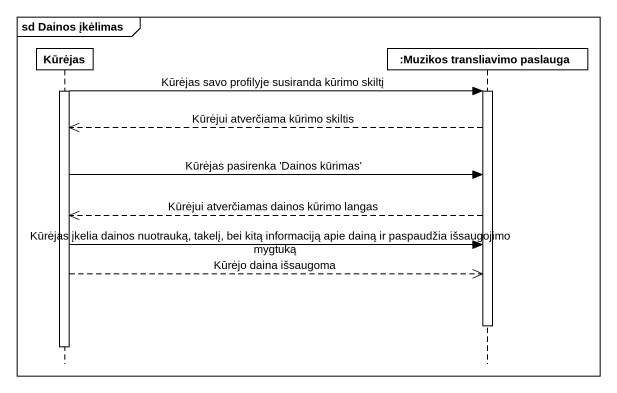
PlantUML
@startuml
mainframe sd Dainos įkėlimas
hide footbox
participant Kūrėjas
participant ":Muzikos transliavimo paslauga" as Muzikos_transliavimo

activate Kūrėjas
Kūrėjas -> Muzikos_transliavimo : Kūrėjas savo profilyje susiranda kūrimo skiltį
activate Muzikos_transliavimo
Muzikos_transliavimo -->> Kūrėjas : Kūrėjui atverčiama kūrimo skiltis
Kūrėjas -> Muzikos_transliavimo : Kūrėjas pasirenka 'Dainos kūrimas'
Muzikos_transliavimo -->> Kūrėjas : Kūrėjui atverčiamas dainos kūrimo langas
Kūrėjas -> Muzikos_transliavimo : Kūrėjas įkelia dainos nuotrauką, takelį, bei kitą informaciją apie dainą ir paspaudžia išsaugojimo mygtuką
Kūrėjas -->> Muzikos_transliavimo : Kūrėjo daina išsaugoma
deactivate Muzikos_transliavimo
deactivate Kūrėjas
@enduml
